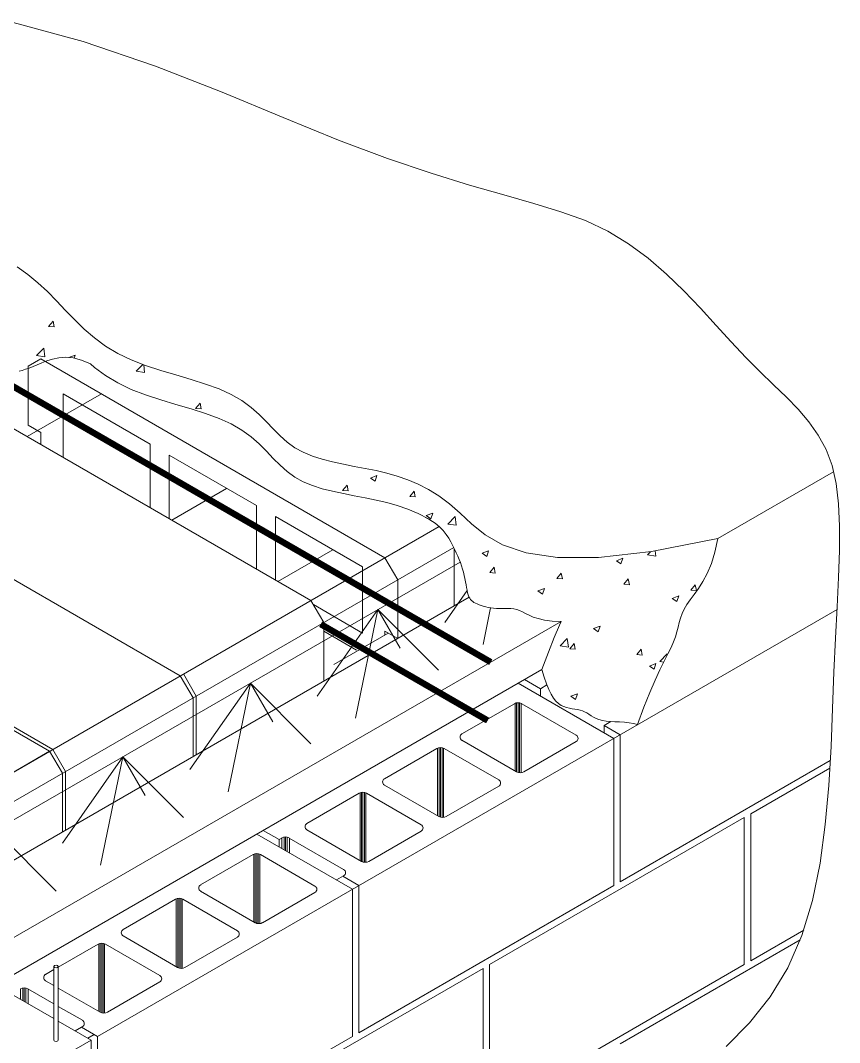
# Model space of a CAD drawing. Header units: metres. Extents: x 101 to 152, y -469 to -326.
# Drawn here: x 150.085 to 152.022, y -458.952 to -456.535 of the extents above; entities that cross this region are included whole.
import ezdxf

# ---------------------------------------------------------------- set-up
doc = ezdxf.new("R2010")
doc.units = ezdxf.units.M
doc.header["$LTSCALE"] = 5
doc.header["$MEASUREMENT"] = 0
doc.layers.add('A-DETL-MBND', color=3, linetype='Continuous', lineweight=18)
doc.layers.add('A-DETL-MCUT', color=4, linetype='Continuous', lineweight=25)

msp = doc.modelspace()

# ---------------------------------------------------------------- linework, layer by layer
at = {"layer": 'A-DETL-MBND'}
for p, q in [((150.0503, -456.5351), (150.2332, -456.5848)), ((150.2332, -456.5848), (150.404, -456.6429)), ((150.404, -456.6429), (150.5619, -456.7043)), ((150.5619, -456.7043), (150.7064, -456.7643)), ((150.7064, -456.7643), (150.8369, -456.818)), ((150.8369, -456.818), (150.953, -456.8618)), ((150.953, -456.8618), (151.0559, -456.8966)), ((151.0559, -456.8966), (151.1469, -456.9244)), ((151.1469, -456.9244), (151.2275, -456.9474)), ((151.2275, -456.9474), (151.2991, -456.9677)), ((151.2991, -456.9677), (151.363, -456.9874)), ((151.363, -456.9874), (151.4207, -457.0085)), ((151.4207, -457.0085), (151.4736, -457.0332)), ((151.4736, -457.0332), (151.523, -457.063)), ((151.523, -457.063), (151.5692, -457.0973)), ((151.5692, -457.0973), (151.6127, -457.135)), ((150.0771, -457.1177), (150.1023, -457.1358)), ((151.6127, -457.135), (151.6538, -457.1747)), ((150.1023, -457.1358), (150.1262, -457.1554)), ((150.1262, -457.1554), (150.1487, -457.1764)), ((150.1487, -457.1764), (150.1703, -457.1984)), ((151.6538, -457.1747), (151.6927, -457.2155)), ((150.1703, -457.1984), (150.1916, -457.2208)), ((150.1916, -457.2208), (150.2133, -457.2433)), ((151.6927, -457.2155), (151.7299, -457.2561)), ((150.1514, -457.2587), (150.162, -457.2461)), ((150.1646, -457.2599), (150.162, -457.246)), ((150.2133, -457.2433), (150.2358, -457.2652)), ((150.1514, -457.2587), (150.1646, -457.2599)), ((150.2358, -457.2652), (150.2599, -457.286)), ((151.7299, -457.2561), (151.7655, -457.2954)), ((150.2599, -457.286), (150.286, -457.3054)), ((151.7655, -457.2954), (151.8, -457.3322)), ((150.1229, -457.3277), (150.1401, -457.3098)), ((150.1229, -457.3277), (150.1426, -457.3308)), ((150.1426, -457.3308), (150.1401, -457.3098)), ((150.1996, -457.3323), (150.2146, -457.3266)), ((150.2121, -457.3339), (150.2146, -457.3266)), ((150.286, -457.3054), (150.3148, -457.3228)), ((150.3148, -457.3228), (150.3467, -457.3379)), ((150.133, -457.3356), (150.1029, -457.353)), ((150.1247, -457.3496), (150.1147, -457.3537)), ((150.1357, -457.3448), (150.1247, -457.3496)), ((150.9468, -457.8055), (150.133, -457.3356)), ((150.9468, -457.8055), (150.133, -457.3356)), ((150.1477, -457.34), (150.1357, -457.3448)), ((150.161, -457.3357), (150.1477, -457.34)), ((150.1757, -457.3326), (150.161, -457.3357)), ((150.1918, -457.3316), (150.1757, -457.3326)), ((150.2095, -457.3332), (150.1918, -457.3316)), ((150.2289, -457.3382), (150.2095, -457.3332)), ((150.2502, -457.3473), (150.2289, -457.3382)), ((150.2502, -457.3473), (150.2599, -457.3557)), ((150.3467, -457.3379), (150.3809, -457.351)), ((150.3588, -457.3643), (150.3741, -457.3483)), ((150.3784, -457.3673), (150.3763, -457.3492)), ((150.3809, -457.351), (150.4165, -457.3627)), ((151.8, -457.3322), (151.8334, -457.3656)), ((150.0891, -457.3625), (150.0817, -457.3648)), ((150.097, -457.36), (150.0891, -457.3625)), ((150.1055, -457.3571), (150.097, -457.36)), ((150.1029, -457.4922), (150.1029, -457.353)), ((150.1147, -457.3537), (150.1055, -457.3571)), ((150.2599, -457.3557), (150.286, -457.375)), ((150.286, -457.375), (150.3148, -457.3924)), ((150.3588, -457.3643), (150.3784, -457.3673)), ((150.4165, -457.3627), (150.4526, -457.3735)), ((150.4526, -457.3735), (150.4883, -457.384)), ((151.8334, -457.3656), (151.8656, -457.3964)), ((150.3148, -457.3924), (150.3467, -457.4075)), ((150.4883, -457.384), (150.5226, -457.3948)), ((150.5226, -457.3948), (150.5547, -457.4064)), ((151.8656, -457.3964), (151.896, -457.4258)), ((150.1012, -457.5193), (150.2762, -457.4183)), ((150.1857, -457.5682), (150.1857, -457.4183)), ((150.1857, -457.4183), (150.3917, -457.5372)), ((150.3467, -457.4075), (150.3809, -457.4206)), ((150.3809, -457.4206), (150.4165, -457.4323)), ((150.5547, -457.4064), (150.5835, -457.4194)), ((150.5835, -457.4194), (150.6085, -457.434)), ((150.7718, -457.9065), (149.958, -457.4367)), ((150.4165, -457.4323), (150.4526, -457.4431)), ((150.4526, -457.4431), (150.4883, -457.4536)), ((150.4991, -457.4527), (150.5097, -457.44)), ((150.5123, -457.4539), (150.5097, -457.44)), ((150.6085, -457.434), (150.6301, -457.45)), ((151.896, -457.4258), (151.924, -457.4546)), ((150.4883, -457.4536), (150.5226, -457.4644)), ((150.4991, -457.4527), (150.5123, -457.4539)), ((150.5226, -457.4644), (150.5547, -457.476)), ((150.6301, -457.45), (150.6492, -457.4669)), ((150.6492, -457.4669), (150.6664, -457.4841)), ((151.924, -457.4546), (151.9493, -457.4842)), ((150.1029, -457.4922), (150.133, -457.5096)), ((150.5547, -457.476), (150.5835, -457.489)), ((150.5835, -457.489), (150.6085, -457.5036)), ((150.6664, -457.4841), (150.6827, -457.501)), ((151.9493, -457.4842), (151.9714, -457.5154)), ((150.133, -457.5377), (150.133, -457.5096)), ((150.6085, -457.5036), (150.6301, -457.5197)), ((150.6301, -457.5197), (150.6492, -457.5365)), ((150.6827, -457.501), (150.6988, -457.5173)), ((150.6988, -457.5173), (150.7155, -457.5322)), ((151.9714, -457.5154), (151.9898, -457.5494)), ((150.3917, -457.5372), (150.3917, -457.6871)), ((150.6492, -457.5365), (150.6664, -457.5537)), ((150.7155, -457.5322), (150.7335, -457.5454)), ((150.7335, -457.5454), (150.7535, -457.5563)), ((150.4369, -457.7132), (150.4369, -457.5633)), ((150.4369, -457.5633), (150.6429, -457.6822)), ((150.6664, -457.5537), (150.6827, -457.5707)), ((150.7535, -457.5563), (150.7753, -457.5653)), ((150.7753, -457.5653), (150.7986, -457.5728)), ((151.9898, -457.5494), (152.0039, -457.5873)), ((150.6827, -457.5707), (150.6988, -457.5869)), ((150.6988, -457.5869), (150.7155, -457.6018)), ((150.7986, -457.5728), (150.8231, -457.579)), ((150.8231, -457.579), (150.8484, -457.5845)), ((150.8484, -457.5845), (150.8741, -457.5895)), ((150.8741, -457.5895), (150.9001, -457.5944)), ((150.9001, -457.5944), (150.9258, -457.5996)), ((152.0039, -457.5873), (152.0136, -457.63)), ((150.4628, -458.0849), (149.6491, -457.615)), ((150.7155, -457.6018), (150.7335, -457.615)), ((150.7335, -457.615), (150.7535, -457.6259)), ((150.9124, -457.6171), (150.9279, -457.6112)), ((150.9124, -457.6171), (150.9234, -457.6245)), ((150.9234, -457.6245), (150.9279, -457.6112)), ((150.9258, -457.5996), (150.9511, -457.6055)), ((150.9511, -457.6055), (150.976, -457.6126)), ((150.976, -457.6126), (151.0007, -457.6211)), ((151.7338, -457.76), (152.0073, -457.6021)), ((150.4427, -457.7165), (150.5725, -457.6416)), ((150.7535, -457.6259), (150.7753, -457.635)), ((150.7753, -457.635), (150.7986, -457.6424)), ((150.7986, -457.6424), (150.8231, -457.6486)), ((150.8468, -457.6467), (150.8574, -457.634)), ((150.86, -457.6478), (150.8574, -457.634)), ((151.0007, -457.6211), (151.0252, -457.6315)), ((151.0252, -457.6315), (151.0498, -457.6441)), ((152.0136, -457.63), (152.0193, -457.6778)), ((150.8231, -457.6486), (150.8484, -457.6541)), ((150.8468, -457.6467), (150.86, -457.6478)), ((150.8484, -457.6541), (150.8741, -457.6591)), ((150.8741, -457.6591), (150.9001, -457.664)), ((150.9001, -457.664), (150.9258, -457.6692)), ((151.0053, -457.6606), (151.0159, -457.6479)), ((151.0053, -457.6605), (151.0185, -457.6617)), ((151.0185, -457.6617), (151.0159, -457.6479)), ((151.0498, -457.6441), (151.0745, -457.6595)), ((151.0745, -457.6595), (151.0996, -457.6779)), ((150.6429, -457.6822), (150.6429, -457.8321)), ((150.9258, -457.6692), (150.9511, -457.6752)), ((150.9511, -457.6752), (150.976, -457.6822)), ((150.976, -457.6822), (151.0007, -457.6907)), ((151.0007, -457.6907), (151.0252, -457.7011)), ((151.0996, -457.6779), (151.125, -457.6999)), ((152.0193, -457.6778), (152.0217, -457.7307)), ((150.6881, -457.7083), (150.894, -457.8272)), ((150.6881, -457.8582), (150.6881, -457.7083)), ((151.0252, -457.7011), (151.0498, -457.7137)), ((151.0531, -457.7157), (151.0385, -457.7079)), ((151.0444, -457.7061), (151.0598, -457.7002)), ((151.0444, -457.7061), (151.0553, -457.7135)), ((151.0498, -457.7137), (151.0537, -457.7162)), ((151.0553, -457.7135), (151.0598, -457.7002)), ((151.0956, -457.7259), (151.1129, -457.7079)), ((151.1153, -457.7289), (151.1129, -457.7079)), ((151.125, -457.6999), (151.1518, -457.7251)), ((149.8525, -458.4372), (151.0746, -457.7317)), ((151.0654, -457.724), (151.0531, -457.7157)), ((151.0758, -457.7327), (151.0654, -457.724)), ((151.0844, -457.7415), (151.0758, -457.7327)), ((151.0956, -457.7259), (151.1153, -457.7289)), ((151.1518, -457.7251), (151.1836, -457.7512)), ((152.0217, -457.7307), (152.0215, -457.7889)), ((151.0916, -457.7505), (151.0844, -457.7415)), ((151.0977, -457.7595), (151.0916, -457.7505)), ((151.1028, -457.7684), (151.0977, -457.7595)), ((151.1836, -457.7512), (151.225, -457.7753)), ((151.5768, -457.7911), (151.7338, -457.76)), ((151.7338, -457.76), (151.7271, -457.7922)), ((149.8826, -458.4894), (151.1094, -457.7812)), ((150.6939, -457.8615), (150.8237, -457.7866)), ((151.1074, -457.7771), (151.1028, -457.7684)), ((151.1116, -457.7856), (151.1074, -457.7771)), ((151.1108, -457.9196), (151.1108, -457.784)), ((151.1155, -457.7937), (151.1116, -457.7856)), ((151.225, -457.7753), (151.2805, -457.7943)), ((150.1539, -458.2632), (149.3401, -457.7934)), ((150.1614, -458.2589), (149.3477, -457.789)), ((150.9769, -457.8577), (150.9468, -457.8055)), ((151.1191, -457.8017), (151.1155, -457.7937)), ((151.1224, -457.8095), (151.1191, -457.8017)), ((151.1254, -457.8172), (151.1224, -457.8095)), ((151.1763, -457.7951), (151.1917, -457.7892)), ((151.1763, -457.7951), (151.1873, -457.8025)), ((151.1873, -457.8025), (151.1917, -457.7891)), ((151.2805, -457.7943), (151.3546, -457.8052)), ((151.3546, -457.8052), (151.4519, -457.8051)), ((151.4519, -457.8051), (151.5768, -457.7911)), ((151.4939, -457.8128), (151.5093, -457.8069)), ((151.5049, -457.8202), (151.5093, -457.8068)), ((151.5673, -457.799), (151.5748, -457.7913)), ((151.5673, -457.799), (151.587, -457.8021)), ((151.587, -457.8021), (151.5855, -457.7893)), ((151.7271, -457.7922), (151.7186, -457.8195)), ((152.0215, -457.7889), (152.0194, -457.8525)), ((149.8224, -458.5677), (151.1248, -457.8158)), ((150.894, -457.8272), (150.894, -457.9838)), ((151.128, -457.8248), (151.1254, -457.8172)), ((151.1304, -457.8323), (151.128, -457.8248)), ((151.1325, -457.8399), (151.1304, -457.8323)), ((151.1945, -457.8406), (151.2051, -457.828)), ((151.2076, -457.8418), (151.2051, -457.828)), ((151.4939, -457.8128), (151.5049, -457.8202)), ((151.7186, -457.8195), (151.7089, -457.8426)), ((150.9769, -457.9969), (150.9769, -457.8577)), ((151.1343, -457.8475), (151.1325, -457.8399)), ((151.1358, -457.855), (151.1343, -457.8475)), ((151.1372, -457.8624), (151.1358, -457.855)), ((151.1945, -457.8406), (151.2077, -457.8418)), ((151.353, -457.8545), (151.3636, -457.8418)), ((151.353, -457.8545), (151.3662, -457.8557)), ((151.3662, -457.8557), (151.3636, -457.8418)), ((151.5115, -457.8684), (151.5221, -457.8557)), ((151.5247, -457.8695), (151.5221, -457.8557)), ((151.7089, -457.8426), (151.6985, -457.862)), ((152.0194, -457.8525), (152.016, -457.9215)), ((151.0882, -457.9587), (151.1411, -457.8832)), ((151.1385, -457.8695), (151.1372, -457.8624)), ((151.1398, -457.8763), (151.1385, -457.8695)), ((151.141, -457.8826), (151.1398, -457.8763)), ((151.1423, -457.8883), (151.141, -457.8826)), ((151.3082, -457.8841), (151.3237, -457.8781)), ((151.3082, -457.8841), (151.3192, -457.8915)), ((151.3192, -457.8915), (151.3237, -457.8781)), ((151.5115, -457.8684), (151.5247, -457.8695)), ((151.67, -457.8823), (151.6806, -457.8696)), ((151.67, -457.8823), (151.6832, -457.8834)), ((151.6879, -457.8784), (151.6776, -457.8925)), ((151.6832, -457.8834), (151.6806, -457.8696)), ((151.6985, -457.862), (151.6879, -457.8784)), ((149.8826, -458.6286), (151.146, -457.8992)), ((150.8019, -457.9587), (150.7718, -457.9065)), ((151.1437, -457.8934), (151.1423, -457.8883)), ((151.1453, -457.8977), (151.1437, -457.8934)), ((151.1471, -457.9014), (151.1453, -457.8977)), ((151.1492, -457.9044), (151.1471, -457.9014)), ((151.1515, -457.907), (151.1492, -457.9044)), ((151.1542, -457.9093), (151.1515, -457.907)), ((151.6258, -457.9018), (151.6413, -457.8958)), ((151.6258, -457.9018), (151.6368, -457.9092)), ((151.6368, -457.9092), (151.6413, -457.8958)), ((151.6682, -457.9048), (151.6603, -457.9162)), ((151.6776, -457.8925), (151.6682, -457.9048)), ((150.2669, -458.9375), (152.0157, -457.9279)), ((150.894, -457.9838), (150.7776, -457.9166)), ((150.7868, -458.1327), (150.93, -457.9283)), ((150.93, -457.9283), (150.8773, -458.1849)), ((150.93, -457.9283), (151.0732, -458.0718)), ((150.93, -457.9283), (150.9827, -458.0196)), ((151.1573, -457.9113), (151.1542, -457.9093)), ((151.1608, -457.9131), (151.1573, -457.9113)), ((151.1648, -457.9149), (151.1608, -457.9131)), ((151.1692, -457.9167), (151.1648, -457.9149)), ((151.1741, -457.9185), (151.1692, -457.9167)), ((151.1794, -457.9202), (151.1741, -457.9185)), ((151.1965, -457.9242), (151.1787, -458.0109)), ((151.1851, -457.9218), (151.1794, -457.9202)), ((151.191, -457.9232), (151.1851, -457.9218)), ((151.1973, -457.9244), (151.191, -457.9232)), ((151.2037, -457.9252), (151.1973, -457.9244)), ((151.2103, -457.9257), (151.2037, -457.9252)), ((151.2171, -457.9259), (151.2103, -457.9257)), ((151.2239, -457.9257), (151.2171, -457.9259)), ((151.2308, -457.9256), (151.2239, -457.9257)), ((151.2377, -457.9255), (151.2308, -457.9256)), ((151.2447, -457.9257), (151.2377, -457.9255)), ((151.2516, -457.9265), (151.2447, -457.9257)), ((151.2585, -457.9279), (151.2516, -457.9265)), ((151.2653, -457.9301), (151.2585, -457.9279)), ((151.272, -457.9333), (151.2653, -457.9301)), ((151.6541, -457.927), (151.6494, -457.9377)), ((151.6603, -457.9162), (151.6541, -457.927)), ((152.016, -457.9215), (152.0122, -457.9962)), ((150.0311, -458.7256), (151.3636, -457.9563)), ((151.2792, -457.9372), (151.272, -457.9333)), ((151.2875, -457.9415), (151.2792, -457.9372)), ((151.2973, -457.9458), (151.2875, -457.9415)), ((151.3093, -457.9497), (151.2973, -457.9458)), ((151.3239, -457.953), (151.3093, -457.9497)), ((151.3418, -457.9554), (151.3239, -457.953)), ((151.3636, -457.9563), (151.3418, -457.9554)), ((151.3636, -457.9563), (151.3597, -457.9648)), ((151.6458, -457.9482), (151.6428, -457.9588)), ((151.6494, -457.9377), (151.6458, -457.9482)), ((150.8019, -458.0979), (150.8019, -457.9587)), ((150.8019, -457.9791), (150.8798, -458.024)), ((150.9468, -457.9882), (150.9468, -457.9795)), ((150.9468, -457.9795), (150.9769, -457.9969)), ((151.3597, -457.9648), (151.347, -457.9939)), ((151.4401, -457.973), (151.4556, -457.9671)), ((151.4401, -457.973), (151.4511, -457.9805)), ((151.4511, -457.9805), (151.4556, -457.9671)), ((151.6372, -457.9808), (151.6337, -457.9925)), ((151.6401, -457.9696), (151.6372, -457.9808)), ((151.6428, -457.9588), (151.6401, -457.9696)), ((150.8262, -458.0578), (150.9543, -457.9838)), ((151.347, -457.9939), (151.3332, -458.0286)), ((151.3608, -458.0143), (151.378, -457.9964)), ((151.3804, -458.0174), (151.378, -457.9964)), ((151.6291, -458.0048), (151.6232, -458.0182)), ((151.6337, -457.9925), (151.6291, -458.0048)), ((152.0122, -457.9962), (152.0084, -458.0765)), ((151.3332, -458.0286), (151.3181, -458.0696)), ((151.3608, -458.0143), (151.3804, -458.0174)), ((151.3836, -458.0207), (151.3943, -458.0081)), ((151.3836, -458.0207), (151.3968, -458.0219)), ((151.3968, -458.0219), (151.3943, -458.0081)), ((151.5421, -458.0346), (151.5528, -458.0219)), ((151.5553, -458.0358), (151.5528, -458.0219)), ((151.6232, -458.0182), (151.6159, -458.0331)), ((151.5421, -458.0346), (151.5553, -458.0358)), ((151.5966, -458.0509), (151.6139, -458.033)), ((151.5966, -458.0509), (151.6062, -458.0524)), ((151.6071, -458.0504), (151.5971, -458.0709)), ((151.6159, -458.0331), (151.6071, -458.0504)), ((151.6142, -458.0363), (151.6139, -458.0329)), ((150.0311, -458.8126), (151.3181, -458.0696)), ((151.3181, -458.0696), (151.3233, -458.0881)), ((151.572, -458.062), (151.5875, -458.0561)), ((151.572, -458.062), (151.583, -458.0694)), ((151.583, -458.0694), (151.5875, -458.0561)), ((151.5971, -458.0709), (151.5857, -458.0953)), ((152.0084, -458.0765), (152.0053, -458.1624)), ((150.493, -458.1371), (150.4628, -458.0849)), ((150.5005, -458.1327), (150.4704, -458.0805)), ((151.3143, -458.1153), (151.2766, -458.0936)), ((151.3233, -458.0881), (151.3286, -458.1039)), ((151.5857, -458.0953), (151.5731, -458.1245)), ((150.4854, -458.3067), (150.6286, -458.1023)), ((150.6286, -458.1023), (150.5759, -458.3589)), ((150.6286, -458.1023), (150.6813, -458.1936)), ((150.6286, -458.1023), (150.7718, -458.2458)), ((151.4876, -458.2328), (151.2615, -458.1023)), ((151.3143, -458.1153), (151.3297, -458.1064)), ((151.3143, -458.1153), (151.3143, -458.1327)), ((151.3286, -458.1039), (151.334, -458.1172)), ((151.334, -458.1172), (151.3396, -458.1283)), ((151.5731, -458.1245), (151.5592, -458.1591)), ((150.493, -458.2763), (150.493, -458.1371)), ((150.5005, -458.2719), (150.5005, -458.1327)), ((151.2546, -458.1499), (151.2546, -458.31)), ((151.2581, -458.1488), (151.2581, -458.312)), ((151.2615, -458.1485), (151.2615, -458.3134)), ((151.265, -458.1488), (151.265, -458.3141)), ((151.2685, -458.1499), (151.2685, -458.3141)), ((151.3396, -458.1283), (151.3453, -458.1374)), ((151.3453, -458.1374), (151.3512, -458.1447)), ((151.3512, -458.1447), (151.3573, -458.1503)), ((151.3573, -458.1503), (151.3635, -458.1547)), ((151.3863, -458.1333), (151.4018, -458.1274)), ((151.3863, -458.1333), (151.3973, -458.1407)), ((151.3973, -458.1407), (151.4018, -458.1274)), ((151.1289, -458.2223), (151.2528, -458.1508)), ((151.3992, -458.2252), (151.2702, -458.1508)), ((151.3635, -458.1547), (151.3699, -458.1578)), ((151.3699, -458.1578), (151.3764, -458.1601)), ((151.3764, -458.1601), (151.383, -458.1616)), ((151.383, -458.1616), (151.3895, -458.1627)), ((151.3895, -458.1627), (151.3959, -458.1636)), ((151.3959, -458.1636), (151.4021, -458.1645)), ((151.4021, -458.1645), (151.4081, -458.1657)), ((151.4081, -458.1657), (151.4137, -458.1674)), ((151.4137, -458.1674), (151.4189, -458.1697)), ((151.4189, -458.1697), (151.4239, -458.1726)), ((151.4239, -458.1726), (151.4289, -458.1759)), ((151.5592, -458.1591), (151.5442, -458.2001)), ((152.0053, -458.1624), (152.0016, -458.2522)), ((151.4289, -458.1759), (151.4341, -458.1792)), ((151.4341, -458.1792), (151.4396, -458.1826)), ((151.4396, -458.1826), (151.4458, -458.1858)), ((151.4458, -458.1858), (151.4528, -458.1885)), ((151.4528, -458.1885), (151.4608, -458.1906)), ((151.4608, -458.1906), (151.4699, -458.1921)), ((151.465, -458.2023), (151.4812, -458.193)), ((151.4699, -458.1921), (151.4799, -458.1929)), ((151.4799, -458.1929), (151.4907, -458.1935)), ((151.4907, -458.1935), (151.5017, -458.194)), ((151.5017, -458.194), (151.5129, -458.1946)), ((151.5129, -458.1946), (151.5239, -458.1957)), ((151.5239, -458.1957), (151.5344, -458.1975)), ((151.5344, -458.1975), (151.5442, -458.2001)), ((151.465, -458.2023), (151.465, -458.2197)), ((151.5027, -458.2241), (151.465, -458.2023)), ((151.2579, -458.3119), (151.1289, -458.2374)), ((151.3992, -458.2403), (151.2753, -458.3119)), ((151.4876, -458.2328), (151.4876, -458.5808)), ((151.5027, -458.2241), (151.5027, -458.5721)), ((150.1539, -458.2632), (149.8525, -458.4372)), ((150.184, -458.3154), (150.1539, -458.2632)), ((150.1916, -458.3111), (150.1614, -458.2589)), ((150.9456, -458.3282), (151.0695, -458.2566)), ((151.0712, -458.2558), (151.0712, -458.4158)), ((151.0747, -458.2547), (151.0747, -458.4178)), ((151.0782, -458.2543), (151.0782, -458.4193)), ((151.0817, -458.2547), (151.0817, -458.42)), ((151.0851, -458.2558), (151.0851, -458.4199)), ((151.2158, -458.3311), (151.0869, -458.2566)), ((152.0016, -458.2522), (151.9963, -458.3443)), ((150.184, -458.4807), (150.3272, -458.2763)), ((150.3272, -458.2763), (150.2745, -458.5329)), ((150.3272, -458.2763), (150.4704, -458.4198)), ((150.3272, -458.2763), (150.3799, -458.3676)), ((151.5027, -458.5721), (151.9997, -458.2851)), ((150.184, -458.4546), (150.184, -458.3154)), ((150.1916, -458.4503), (150.1916, -458.3111)), ((151.8116, -458.4111), (151.9987, -458.3031)), ((151.0745, -458.4177), (150.9456, -458.3433)), ((150.7622, -458.4341), (150.8861, -458.3625)), ((150.8879, -458.3616), (150.8879, -458.5217)), ((150.8914, -458.3605), (150.8914, -458.5237)), ((150.8948, -458.3602), (150.8948, -458.5252)), ((150.8983, -458.3605), (150.8983, -458.5258)), ((150.9018, -458.3616), (150.9018, -458.5258)), ((151.0325, -458.437), (150.9035, -458.3625)), ((151.2158, -458.3462), (151.0919, -458.4177)), ((151.9963, -458.3443), (151.988, -458.4368)), ((151.8116, -458.4111), (151.8116, -458.7592)), ((151.1937, -458.7679), (151.7965, -458.4198)), ((151.7965, -458.4198), (151.7965, -458.7679)), ((151.988, -458.4368), (151.9755, -458.528)), ((150.0258, -458.4503), (150.169, -458.5938)), ((150.8697, -458.5895), (150.6437, -458.459)), ((150.6964, -458.472), (150.6587, -458.4503)), ((150.8912, -458.5236), (150.7622, -458.4491)), ((151.0325, -458.452), (150.9086, -458.5236)), ((150.7028, -458.4684), (150.6964, -458.472)), ((150.6964, -458.472), (150.6964, -458.4894)), ((150.7033, -458.4681), (150.7033, -458.4934)), ((150.7085, -458.4663), (150.7085, -458.4964)), ((150.712, -458.466), (150.712, -458.4984)), ((150.7155, -458.4665), (150.7155, -458.5005)), ((150.8491, -458.5428), (150.7202, -458.4684)), ((150.7207, -458.4687), (150.7207, -458.5035)), ((150.511, -458.5791), (150.635, -458.5075)), ((150.6367, -458.5066), (150.6367, -458.6667)), ((150.6402, -458.5055), (150.6402, -458.6687)), ((150.6437, -458.5052), (150.6437, -458.6702)), ((150.6472, -458.5055), (150.6472, -458.6708)), ((150.6506, -458.5066), (150.6506, -458.6708)), ((150.7813, -458.582), (150.6524, -458.5075)), ((151.9755, -458.528), (151.9575, -458.6161)), ((150.832, -458.5677), (150.8491, -458.5579)), ((150.8848, -458.5808), (150.8471, -458.559)), ((150.8848, -458.5808), (150.8848, -458.9288)), ((150.8848, -458.9288), (151.4876, -458.5808)), ((150.64, -458.6686), (150.511, -458.5941)), ((150.7813, -458.597), (150.6574, -458.6686)), ((150.8697, -458.5895), (150.8697, -458.9375)), ((150.3277, -458.6849), (150.4516, -458.6134)), ((150.4534, -458.6125), (150.4534, -458.7725)), ((150.4568, -458.6114), (150.4568, -458.7745)), ((150.4603, -458.611), (150.4603, -458.776)), ((150.4638, -458.6114), (150.4638, -458.7767)), ((150.4673, -458.6125), (150.4673, -458.7767)), ((150.598, -458.6878), (150.469, -458.6134)), ((151.9575, -458.6161), (151.9326, -458.6992)), ((150.4566, -458.7744), (150.3277, -458.7)), ((150.598, -458.7029), (150.474, -458.7744)), ((151.8116, -458.7592), (151.9375, -458.6864)), ((151.9326, -458.6992), (151.8997, -458.7756)), ((150.1743, -458.7735), (150.2683, -458.7192)), ((150.27, -458.7184), (150.27, -458.8784)), ((150.2735, -458.7172), (150.2735, -458.8804)), ((150.277, -458.7169), (150.277, -458.8819)), ((150.2805, -458.7172), (150.2805, -458.8826)), ((150.2839, -458.7184), (150.2839, -458.8825)), ((150.4146, -458.7937), (150.2857, -458.7192)), ((151.5027, -458.9549), (151.9283, -458.7092)), ((150.1636, -458.7722), (150.1636, -458.9462)), ((150.1743, -458.7722), (150.1743, -458.9462)), ((150.5759, -459.1246), (151.1787, -458.7766)), ((151.1787, -458.7766), (151.1787, -459.1246)), ((151.1937, -458.7679), (151.1937, -459.1159)), ((151.1937, -459.1159), (151.7965, -458.7679)), ((151.8997, -458.7756), (151.8579, -458.8441)), ((150.1443, -458.7908), (150.1636, -458.7796)), ((150.1636, -458.8953), (150.0311, -458.8188)), ((150.0854, -458.8248), (150.0854, -458.8501)), ((150.0907, -458.823), (150.0907, -458.8532)), ((150.0941, -458.8228), (150.0941, -458.8552)), ((150.0976, -458.8232), (150.0976, -458.8572)), ((150.1636, -458.8605), (150.1023, -458.8251)), ((150.1028, -458.8254), (150.1028, -458.8602)), ((150.1636, -458.817), (150.1443, -458.8058)), ((150.2733, -458.8803), (150.1743, -458.8231)), ((150.4146, -458.8087), (150.2907, -458.8803)), ((151.8579, -458.8441), (151.8086, -458.9056)), ((150.2313, -458.8995), (150.1743, -458.8666)), ((150.2519, -458.9462), (150.1743, -458.9014)), ((150.2293, -458.9158), (150.2142, -458.9245)), ((150.2293, -458.9158), (150.2313, -458.9146)), ((150.2293, -458.9158), (150.2669, -458.9375)), ((151.8086, -458.9056), (151.7536, -458.9616)), ((150.0258, -459.0767), (150.2519, -458.9462)), ((150.2443, -458.9419), (150.2594, -458.9332)), ((150.2519, -458.9462), (150.2519, -460.1643)), ((150.2669, -459.2855), (150.8697, -458.9375)), ((150.2669, -458.9375), (150.2669, -459.2855))]:
    msp.add_line(p, q, dxfattribs=at)
for centre, radius, start, end in [((151.2615, -458.1659), 0.0174, 60, 120), ((151.1333, -458.2299), 0.0087, 120, 240), ((151.3948, -458.2328), 0.0087, 300, 60), ((151.0782, -458.2717), 0.0174, 60, 120), ((151.2666, -458.2968), 0.0174, 240, 300), ((150.9499, -458.3357), 0.0087, 120, 240), ((151.2115, -458.3386), 0.0087, 300, 60), ((150.8948, -458.3776), 0.0174, 60, 120), ((150.7666, -458.4416), 0.0087, 120, 240), ((151.0281, -458.4445), 0.0087, 300, 60), ((151.0832, -458.4026), 0.0174, 240, 300), ((150.7115, -458.4834), 0.0174, 60, 120), ((150.6437, -458.5226), 0.0174, 60, 120), ((150.8999, -458.5085), 0.0174, 240, 300), ((150.8448, -458.5503), 0.0087, 300, 60), ((150.5154, -458.5866), 0.0087, 120, 240), ((150.777, -458.5895), 0.0087, 300, 60), ((150.4603, -458.6284), 0.0174, 60, 120), ((150.6487, -458.6535), 0.0174, 240, 300), ((150.332, -458.6925), 0.0087, 120, 240), ((150.5936, -458.6954), 0.0087, 300, 60), ((150.277, -458.7343), 0.0174, 60, 120), ((150.4653, -458.7594), 0.0174, 240, 300), ((150.1487, -458.7983), 0.0087, 120, 240), ((150.4103, -458.8012), 0.0087, 300, 60), ((150.0936, -458.8402), 0.0174, 60, 120), ((150.2269, -458.9071), 0.0087, 300, 60), ((150.282, -458.8652), 0.0174, 240, 300)]:
    msp.add_arc(centre, radius, start, end, dxfattribs=at)
msp.add_ellipse((150.169, -458.7722), major_axis=(-0.00533, 0), ratio=0.57735, dxfattribs=at)
msp.add_ellipse((150.169, -458.9462), major_axis=(-0.00533, 0), ratio=0.57735, start_param=0, end_param=3.141593, dxfattribs=at)
at = {"layer": 'A-DETL-MCUT', "color": 5, "const_width": 0.0151}
for points in [[(151.197, -458.0525), (149.2476, -456.9271)], [(151.1897, -458.1906), (150.7949, -457.9627)]]:
    msp.add_lwpolyline(points, dxfattribs=at)

doc.saveas('drawing.dxf')
